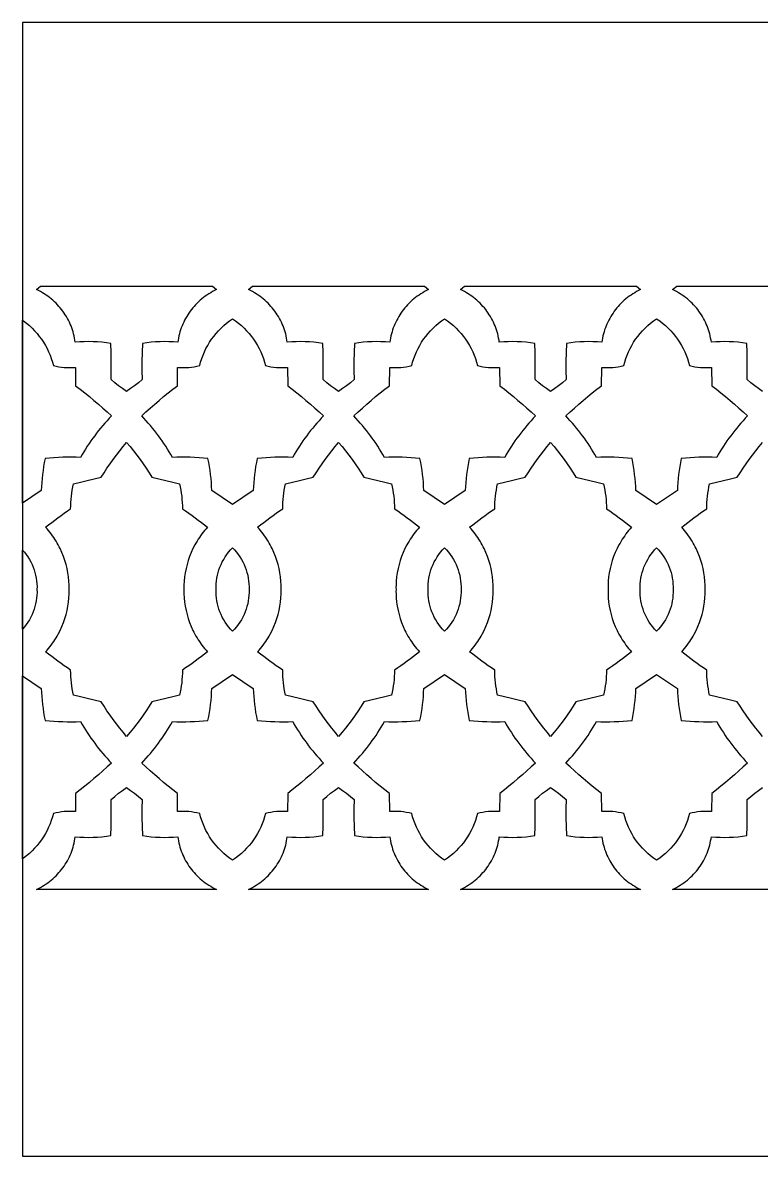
# Model space of a CAD drawing. Extents: x -445 to 570, y -1313 to 85.
# Drawn here: x -320.4 to -209.6, y -955.7 to -785.7 of the extents above; entities that cross this region are included whole.
import ezdxf

# ---------------------------------------------------------------- set-up
doc = ezdxf.new("R2010")
doc.units = 0
doc.layers.add('LAYER_1', color=18, linetype='CONTINUOUS')

msp = doc.modelspace()

# ---------------------------------------------------------------- linework, layer by layer
at = {"layer": 'LAYER_1'}
for points in [[(-320.41, -955.72), (569.59, -955.72), (569.59, -785.72), (-320.41, -785.72)], [(-291.31, -825.75), (-291.61, -825.9), (-291.9, -826.05), (-292.19, -826.22), (-292.47, -826.39), (-292.75, -826.57), (-293.01, -826.76), (-293.27, -826.95), (-293.52, -827.15), (-293.77, -827.36), (-294.01, -827.58), (-294.24, -827.8), (-294.46, -828.03), (-294.67, -828.26), (-294.88, -828.5), (-295.08, -828.75), (-295.27, -829), (-295.45, -829.26), (-295.63, -829.52), (-295.79, -829.79), (-295.95, -830.06), (-296.1, -830.34), (-296.24, -830.62), (-296.37, -830.91), (-296.49, -831.2), (-296.6, -831.49), (-296.7, -831.79), (-296.8, -832.09), (-296.88, -832.4), (-296.96, -832.7), (-297.02, -833.02), (-297.08, -833.33), (-297.12, -833.65), (-297.79, -833.6), (-298.46, -833.56), (-299.13, -833.55), (-299.79, -833.57), (-300.46, -833.6), (-301.13, -833.65), (-301.79, -833.72), (-302.45, -833.82), (-302.5, -835.17), (-302.52, -836.52), (-302.52, -837.87), (-302.5, -839.23), (-303.05, -839.71), (-303.62, -840.16), (-304.21, -840.6), (-304.82, -841.01), (-304.82, -841.01), (-305.43, -840.6), (-306.02, -840.16), (-306.59, -839.71), (-307.14, -839.23), (-307.12, -837.87), (-307.12, -836.52), (-307.14, -835.17), (-307.18, -833.82), (-307.85, -833.72), (-308.51, -833.65), (-309.18, -833.6), (-309.84, -833.57), (-310.51, -833.55), (-311.18, -833.56), (-311.85, -833.6), (-312.52, -833.65), (-312.56, -833.33), (-312.62, -833.02), (-312.68, -832.7), (-312.76, -832.4), (-312.84, -832.09), (-312.93, -831.79), (-313.04, -831.49), (-313.15, -831.2), (-313.27, -830.91), (-313.4, -830.62), (-313.54, -830.34), (-313.69, -830.06), (-313.85, -829.79), (-314.01, -829.52), (-314.19, -829.26), (-314.37, -829), (-314.56, -828.75), (-314.76, -828.5), (-314.97, -828.26), (-315.18, -828.03), (-315.4, -827.8), (-315.63, -827.58), (-315.87, -827.36), (-316.12, -827.15), (-316.37, -826.95), (-316.63, -826.76), (-316.89, -826.57), (-317.17, -826.39), (-317.45, -826.22), (-317.73, -826.05), (-318.03, -825.9), (-318.33, -825.75), (-317.71, -825.22), (-291.93, -825.22)], [(-259.5, -825.75), (-259.8, -825.9), (-260.09, -826.05), (-260.38, -826.22), (-260.66, -826.39), (-260.93, -826.57), (-261.2, -826.76), (-261.46, -826.95), (-261.71, -827.15), (-261.95, -827.36), (-262.19, -827.58), (-262.42, -827.8), (-262.64, -828.03), (-262.86, -828.26), (-263.07, -828.5), (-263.26, -828.75), (-263.45, -829), (-263.64, -829.26), (-263.81, -829.52), (-263.98, -829.79), (-264.13, -830.06), (-264.28, -830.34), (-264.42, -830.62), (-264.55, -830.91), (-264.67, -831.2), (-264.79, -831.49), (-264.89, -831.79), (-264.98, -832.09), (-265.07, -832.4), (-265.14, -832.7), (-265.21, -833.02), (-265.26, -833.33), (-265.31, -833.65), (-265.98, -833.6), (-266.64, -833.56), (-267.31, -833.55), (-267.98, -833.57), (-268.65, -833.6), (-269.31, -833.65), (-269.98, -833.72), (-270.64, -833.82), (-270.69, -835.17), (-270.71, -836.52), (-270.71, -837.87), (-270.69, -839.23), (-271.24, -839.71), (-271.81, -840.16), (-272.4, -840.6), (-273, -841.01), (-273.01, -841.01), (-273.61, -840.6), (-274.2, -840.16), (-274.77, -839.71), (-275.33, -839.23), (-275.3, -837.87), (-275.3, -836.52), (-275.33, -835.17), (-275.37, -833.82), (-276.03, -833.72), (-276.7, -833.65), (-277.36, -833.6), (-278.03, -833.57), (-278.7, -833.55), (-279.37, -833.56), (-280.04, -833.6), (-280.7, -833.65), (-280.75, -833.33), (-280.8, -833.02), (-280.87, -832.7), (-280.94, -832.4), (-281.03, -832.09), (-281.12, -831.79), (-281.22, -831.49), (-281.34, -831.2), (-281.46, -830.91), (-281.59, -830.62), (-281.73, -830.34), (-281.88, -830.06), (-282.03, -829.79), (-282.2, -829.52), (-282.37, -829.26), (-282.56, -829), (-282.75, -828.75), (-282.95, -828.5), (-283.15, -828.26), (-283.37, -828.03), (-283.59, -827.8), (-283.82, -827.58), (-284.06, -827.36), (-284.3, -827.15), (-284.55, -826.95), (-284.81, -826.76), (-285.08, -826.57), (-285.35, -826.39), (-285.63, -826.22), (-285.92, -826.05), (-286.21, -825.9), (-286.51, -825.75), (-285.9, -825.22), (-260.11, -825.22)], [(-227.68, -825.75), (-227.98, -825.9), (-228.28, -826.05), (-228.56, -826.22), (-228.84, -826.39), (-229.12, -826.57), (-229.38, -826.76), (-229.64, -826.95), (-229.9, -827.15), (-230.14, -827.36), (-230.38, -827.58), (-230.61, -827.8), (-230.83, -828.03), (-231.04, -828.26), (-231.25, -828.5), (-231.45, -828.75), (-231.64, -829), (-231.82, -829.26), (-232, -829.52), (-232.16, -829.79), (-232.32, -830.06), (-232.47, -830.34), (-232.61, -830.62), (-232.74, -830.91), (-232.86, -831.2), (-232.97, -831.49), (-233.08, -831.79), (-233.17, -832.09), (-233.25, -832.4), (-233.33, -832.7), (-233.39, -833.02), (-233.45, -833.33), (-233.5, -833.65), (-234.16, -833.6), (-234.83, -833.56), (-235.5, -833.55), (-236.17, -833.57), (-236.83, -833.6), (-237.5, -833.65), (-238.16, -833.72), (-238.83, -833.82), (-238.87, -835.17), (-238.89, -836.52), (-238.89, -837.87), (-238.87, -839.23), (-239.42, -839.71), (-240, -840.16), (-240.58, -840.6), (-241.19, -841.01), (-241.19, -841.01), (-241.8, -840.6), (-242.39, -840.16), (-242.96, -839.71), (-243.51, -839.23), (-243.49, -837.87), (-243.49, -836.52), (-243.51, -835.17), (-243.56, -833.82), (-244.22, -833.72), (-244.88, -833.65), (-245.55, -833.6), (-246.22, -833.57), (-246.89, -833.55), (-247.55, -833.56), (-248.22, -833.6), (-248.89, -833.65), (-248.93, -833.33), (-248.99, -833.02), (-249.05, -832.7), (-249.13, -832.4), (-249.21, -832.09), (-249.31, -831.79), (-249.41, -831.49), (-249.52, -831.2), (-249.64, -830.91), (-249.78, -830.62), (-249.91, -830.34), (-250.06, -830.06), (-250.22, -829.79), (-250.39, -829.52), (-250.56, -829.26), (-250.74, -829), (-250.93, -828.75), (-251.13, -828.5), (-251.34, -828.26), (-251.55, -828.03), (-251.78, -827.8), (-252.01, -827.58), (-252.24, -827.36), (-252.49, -827.15), (-252.74, -826.95), (-253, -826.76), (-253.27, -826.57), (-253.54, -826.39), (-253.82, -826.22), (-254.11, -826.05), (-254.4, -825.9), (-254.7, -825.75), (-254.09, -825.22), (-228.3, -825.22)], [(-320.27, -830.44), (-319.82, -830.78), (-319.4, -831.15), (-319, -831.53), (-318.61, -831.92), (-318.25, -832.33), (-317.91, -832.76), (-317.58, -833.2), (-317.28, -833.65), (-317, -834.12), (-316.74, -834.59), (-316.51, -835.08), (-316.3, -835.58), (-316.11, -836.09), (-315.94, -836.61), (-315.8, -837.14), (-315.39, -837.23), (-314.98, -837.31), (-314.57, -837.37), (-314.16, -837.41), (-313.74, -837.44), (-313.32, -837.45), (-312.91, -837.44), (-312.49, -837.41), (-312.46, -840.16), (-311.76, -840.7), (-311.07, -841.25), (-310.39, -841.8), (-309.71, -842.37), (-309.05, -842.94), (-308.38, -843.52), (-307.73, -844.1), (-307.09, -844.7), (-307.42, -845.05), (-307.75, -845.41), (-308.08, -845.77), (-308.39, -846.14), (-308.71, -846.51), (-309.01, -846.89), (-309.31, -847.27), (-309.6, -847.66), (-309.89, -848.05), (-310.17, -848.45), (-310.44, -848.85), (-310.71, -849.25), (-310.97, -849.66), (-311.22, -850.07), (-311.47, -850.49), (-311.71, -850.91), (-312.37, -850.89), (-313.04, -850.88), (-313.71, -850.89), (-314.38, -850.9), (-315.04, -850.93), (-315.71, -850.97), (-316.37, -851.02), (-317.04, -851.08), (-317.16, -851.68), (-317.26, -852.27), (-317.35, -852.87), (-317.43, -853.47), (-317.49, -854.07), (-317.55, -854.68), (-317.59, -855.28), (-317.61, -855.89), (-320.41, -857.76), (-320.41, -830.34)], [(-288.45, -830.44), (-288.01, -830.78), (-287.59, -831.15), (-287.18, -831.53), (-286.8, -831.92), (-286.44, -832.33), (-286.09, -832.76), (-285.77, -833.2), (-285.47, -833.65), (-285.19, -834.12), (-284.93, -834.59), (-284.69, -835.08), (-284.48, -835.58), (-284.29, -836.09), (-284.13, -836.61), (-283.98, -837.14), (-283.58, -837.23), (-283.17, -837.31), (-282.76, -837.37), (-282.34, -837.41), (-281.93, -837.44), (-281.51, -837.45), (-281.09, -837.44), (-280.68, -837.41), (-280.64, -840.16), (-279.95, -840.7), (-279.26, -841.25), (-278.57, -841.8), (-277.9, -842.37), (-277.23, -842.94), (-276.57, -843.52), (-275.92, -844.1), (-275.27, -844.7), (-275.61, -845.05), (-275.94, -845.41), (-276.26, -845.77), (-276.58, -846.14), (-276.89, -846.51), (-277.2, -846.89), (-277.5, -847.27), (-277.79, -847.66), (-278.08, -848.05), (-278.36, -848.45), (-278.63, -848.85), (-278.89, -849.25), (-279.15, -849.66), (-279.41, -850.07), (-279.65, -850.49), (-279.89, -850.91), (-280.56, -850.89), (-281.23, -850.88), (-281.89, -850.89), (-282.56, -850.9), (-283.23, -850.93), (-283.89, -850.97), (-284.56, -851.02), (-285.22, -851.08), (-285.34, -851.68), (-285.45, -852.27), (-285.54, -852.87), (-285.61, -853.47), (-285.68, -854.07), (-285.73, -854.68), (-285.77, -855.28), (-285.8, -855.89), (-288.91, -857.97), (-292.03, -855.89), (-292.05, -855.28), (-292.09, -854.68), (-292.14, -854.07), (-292.21, -853.47), (-292.29, -852.87), (-292.38, -852.27), (-292.48, -851.68), (-292.6, -851.08), (-293.26, -851.02), (-293.93, -850.97), (-294.6, -850.93), (-295.26, -850.9), (-295.93, -850.89), (-296.6, -850.88), (-297.27, -850.89), (-297.93, -850.91), (-298.17, -850.49), (-298.42, -850.07), (-298.67, -849.66), (-298.93, -849.25), (-299.2, -848.85), (-299.47, -848.45), (-299.75, -848.05), (-300.04, -847.66), (-300.33, -847.27), (-300.63, -846.89), (-300.93, -846.51), (-301.24, -846.14), (-301.56, -845.77), (-301.89, -845.41), (-302.22, -845.05), (-302.55, -844.7), (-301.91, -844.1), (-301.25, -843.52), (-300.59, -842.94), (-299.93, -842.37), (-299.25, -841.8), (-298.57, -841.25), (-297.88, -840.7), (-297.18, -840.16), (-297.15, -837.41), (-296.73, -837.44), (-296.31, -837.45), (-295.9, -837.44), (-295.48, -837.41), (-295.07, -837.37), (-294.66, -837.31), (-294.25, -837.23), (-293.84, -837.14), (-293.7, -836.61), (-293.53, -836.09), (-293.34, -835.58), (-293.13, -835.08), (-292.9, -834.59), (-292.64, -834.12), (-292.36, -833.65), (-292.06, -833.2), (-291.73, -832.76), (-291.39, -832.33), (-291.02, -831.92), (-290.64, -831.53), (-290.24, -831.15), (-289.81, -830.78), (-289.37, -830.44), (-288.91, -830.11)], [(-256.64, -830.44), (-256.2, -830.78), (-255.77, -831.15), (-255.37, -831.53), (-254.99, -831.92), (-254.62, -832.33), (-254.28, -832.76), (-253.96, -833.2), (-253.65, -833.65), (-253.37, -834.12), (-253.12, -834.59), (-252.88, -835.08), (-252.67, -835.58), (-252.48, -836.09), (-252.31, -836.61), (-252.17, -837.14), (-251.76, -837.23), (-251.35, -837.31), (-250.94, -837.37), (-250.53, -837.41), (-250.11, -837.44), (-249.7, -837.45), (-249.28, -837.44), (-248.86, -837.41), (-248.83, -840.16), (-248.13, -840.7), (-247.44, -841.25), (-246.76, -841.8), (-246.09, -842.37), (-245.42, -842.94), (-244.76, -843.52), (-244.1, -844.1), (-243.46, -844.7), (-243.79, -845.05), (-244.12, -845.41), (-244.45, -845.77), (-244.77, -846.14), (-245.08, -846.51), (-245.38, -846.89), (-245.68, -847.27), (-245.98, -847.66), (-246.26, -848.05), (-246.54, -848.45), (-246.81, -848.85), (-247.08, -849.25), (-247.34, -849.66), (-247.59, -850.07), (-247.84, -850.49), (-248.08, -850.91), (-248.75, -850.89), (-249.41, -850.88), (-250.08, -850.89), (-250.75, -850.9), (-251.41, -850.93), (-252.08, -850.97), (-252.75, -851.02), (-253.41, -851.08), (-253.53, -851.68), (-253.63, -852.27), (-253.72, -852.87), (-253.8, -853.47), (-253.87, -854.07), (-253.92, -854.68), (-253.96, -855.28), (-253.99, -855.89), (-257.1, -857.97), (-260.21, -855.89), (-260.24, -855.28), (-260.28, -854.68), (-260.33, -854.07), (-260.4, -853.47), (-260.47, -852.87), (-260.57, -852.27), (-260.67, -851.68), (-260.79, -851.08), (-261.45, -851.02), (-262.12, -850.97), (-262.78, -850.93), (-263.45, -850.9), (-264.12, -850.89), (-264.78, -850.88), (-265.45, -850.89), (-266.12, -850.91), (-266.36, -850.49), (-266.6, -850.07), (-266.86, -849.66), (-267.12, -849.25), (-267.38, -848.85), (-267.66, -848.45), (-267.94, -848.05), (-268.22, -847.66), (-268.51, -847.27), (-268.81, -846.89), (-269.12, -846.51), (-269.43, -846.14), (-269.75, -845.77), (-270.07, -845.41), (-270.4, -845.05), (-270.74, -844.7), (-270.09, -844.1), (-269.44, -843.52), (-268.78, -842.94), (-268.11, -842.37), (-267.44, -841.8), (-266.75, -841.25), (-266.07, -840.7), (-265.37, -840.16), (-265.33, -837.41), (-264.92, -837.44), (-264.5, -837.45), (-264.08, -837.44), (-263.67, -837.41), (-263.25, -837.37), (-262.84, -837.31), (-262.43, -837.23), (-262.03, -837.14), (-261.89, -836.61), (-261.72, -836.09), (-261.53, -835.58), (-261.32, -835.08), (-261.08, -834.59), (-260.82, -834.12), (-260.54, -833.65), (-260.24, -833.2), (-259.92, -832.76), (-259.58, -832.33), (-259.21, -831.92), (-258.83, -831.53), (-258.42, -831.15), (-258, -830.78), (-257.56, -830.44), (-257.1, -830.11)], [(-224.82, -830.44), (-224.38, -830.78), (-223.96, -831.15), (-223.56, -831.53), (-223.17, -831.92), (-222.81, -832.33), (-222.46, -832.76), (-222.14, -833.2), (-221.84, -833.65), (-221.56, -834.12), (-221.3, -834.59), (-221.07, -835.08), (-220.85, -835.58), (-220.66, -836.09), (-220.5, -836.61), (-220.36, -837.14), (-219.95, -837.23), (-219.54, -837.31), (-219.13, -837.37), (-218.72, -837.41), (-218.3, -837.44), (-217.88, -837.45), (-217.47, -837.44), (-217.05, -837.41), (-217.01, -840.16), (-216.32, -840.7), (-215.63, -841.25), (-214.95, -841.8), (-214.27, -842.37), (-213.6, -842.94), (-212.94, -843.52), (-212.29, -844.1), (-211.64, -844.7), (-211.98, -845.05), (-212.31, -845.41), (-212.63, -845.77), (-212.95, -846.14), (-213.26, -846.51), (-213.57, -846.89), (-213.87, -847.27), (-214.16, -847.66), (-214.45, -848.05), (-214.73, -848.45), (-215, -848.85), (-215.27, -849.25), (-215.53, -849.66), (-215.78, -850.07), (-216.03, -850.49), (-216.26, -850.91), (-216.93, -850.89), (-217.6, -850.88), (-218.27, -850.89), (-218.93, -850.9), (-219.6, -850.93), (-220.27, -850.97), (-220.93, -851.02), (-221.6, -851.08), (-221.71, -851.68), (-221.82, -852.27), (-221.91, -852.87), (-221.99, -853.47), (-222.05, -854.07), (-222.11, -854.68), (-222.15, -855.28), (-222.17, -855.89), (-225.28, -857.97), (-228.4, -855.89), (-228.42, -855.28), (-228.46, -854.68), (-228.52, -854.07), (-228.58, -853.47), (-228.66, -852.87), (-228.75, -852.27), (-228.86, -851.68), (-228.97, -851.08), (-229.64, -851.02), (-230.3, -850.97), (-230.97, -850.93), (-231.64, -850.9), (-232.3, -850.89), (-232.97, -850.88), (-233.64, -850.89), (-234.3, -850.91), (-234.54, -850.49), (-234.79, -850.07), (-235.04, -849.66), (-235.3, -849.25), (-235.57, -848.85), (-235.84, -848.45), (-236.12, -848.05), (-236.41, -847.66), (-236.7, -847.27), (-237, -846.89), (-237.31, -846.51), (-237.62, -846.14), (-237.93, -845.77), (-238.26, -845.41), (-238.59, -845.05), (-238.93, -844.7), (-238.28, -844.1), (-237.63, -843.52), (-236.97, -842.94), (-236.3, -842.37), (-235.62, -841.8), (-234.94, -841.25), (-234.25, -840.7), (-233.56, -840.16), (-233.52, -837.41), (-233.1, -837.44), (-232.69, -837.45), (-232.27, -837.44), (-231.85, -837.41), (-231.44, -837.37), (-231.03, -837.31), (-230.62, -837.23), (-230.21, -837.14), (-230.07, -836.61), (-229.91, -836.09), (-229.72, -835.58), (-229.5, -835.08), (-229.27, -834.59), (-229.01, -834.12), (-228.73, -833.65), (-228.43, -833.2), (-228.1, -832.76), (-227.76, -832.33), (-227.4, -831.92), (-227.01, -831.53), (-226.61, -831.15), (-226.19, -830.78), (-225.75, -830.44), (-225.28, -830.11)], [(-304.29, -849.3), (-303.78, -849.93), (-303.29, -850.57), (-302.8, -851.21), (-302.34, -851.87), (-301.88, -852.53), (-301.44, -853.21), (-301.02, -853.89), (-299.97, -854.12), (-298.93, -854.36), (-297.89, -854.61), (-296.86, -854.89), (-296.76, -855.35), (-296.68, -855.81), (-296.6, -856.28), (-296.54, -856.75), (-296.5, -857.22), (-296.46, -857.69), (-296.44, -858.16), (-296.43, -858.63), (-295.95, -858.95), (-295.46, -859.28), (-294.99, -859.62), (-294.51, -859.96), (-294.05, -860.31), (-293.58, -860.66), (-293.13, -861.02), (-292.67, -861.39), (-292.89, -861.64), (-293.11, -861.89), (-293.31, -862.14), (-293.51, -862.4), (-293.7, -862.66), (-293.89, -862.93), (-294.07, -863.2), (-294.24, -863.47), (-294.4, -863.75), (-294.56, -864.03), (-294.85, -864.59), (-295.12, -865.17), (-295.35, -865.76), (-295.56, -866.36), (-295.74, -866.97), (-295.89, -867.58), (-296.01, -868.2), (-296.1, -868.83), (-296.16, -869.46), (-296.2, -870.09), (-296.2, -870.41), (-296.2, -870.72), (-296.2, -871.04), (-296.2, -871.36), (-296.16, -871.99), (-296.1, -872.62), (-296.01, -873.24), (-295.89, -873.86), (-295.74, -874.48), (-295.56, -875.09), (-295.35, -875.68), (-295.12, -876.27), (-294.85, -876.85), (-294.71, -877.14), (-294.56, -877.42), (-294.4, -877.7), (-294.24, -877.98), (-294.07, -878.25), (-293.89, -878.52), (-293.7, -878.78), (-293.51, -879.05), (-293.31, -879.3), (-293.11, -879.56), (-292.89, -879.81), (-292.67, -880.05), (-293.13, -880.42), (-293.58, -880.78), (-294.05, -881.14), (-294.51, -881.49), (-294.99, -881.83), (-295.46, -882.16), (-295.95, -882.49), (-296.43, -882.82), (-296.44, -883.29), (-296.46, -883.76), (-296.5, -884.23), (-296.54, -884.7), (-296.6, -885.17), (-296.68, -885.63), (-296.76, -886.1), (-296.86, -886.56), (-297.89, -886.83), (-298.93, -887.09), (-299.97, -887.33), (-301.02, -887.56), (-301.44, -888.24), (-301.88, -888.91), (-302.34, -889.58), (-302.8, -890.23), (-303.29, -890.88), (-303.78, -891.52), (-304.29, -892.14), (-304.82, -892.76), (-305.34, -892.14), (-305.85, -891.52), (-306.35, -890.88), (-306.83, -890.23), (-307.3, -889.58), (-307.76, -888.91), (-308.2, -888.24), (-308.62, -887.56), (-309.67, -887.33), (-310.71, -887.09), (-311.75, -886.83), (-312.78, -886.56), (-312.88, -886.1), (-312.96, -885.63), (-313.03, -885.17), (-313.09, -884.7), (-313.14, -884.23), (-313.18, -883.76), (-313.2, -883.29), (-313.21, -882.82), (-313.69, -882.49), (-314.17, -882.16), (-314.65, -881.83), (-315.12, -881.49), (-315.59, -881.14), (-316.05, -880.78), (-316.51, -880.42), (-316.96, -880.05), (-316.75, -879.81), (-316.53, -879.56), (-316.33, -879.3), (-316.13, -879.05), (-315.94, -878.78), (-315.75, -878.52), (-315.57, -878.25), (-315.4, -877.98), (-315.24, -877.7), (-315.08, -877.42), (-314.79, -876.85), (-314.52, -876.27), (-314.28, -875.68), (-314.08, -875.09), (-313.9, -874.48), (-313.75, -873.86), (-313.63, -873.24), (-313.54, -872.62), (-313.47, -871.99), (-313.44, -871.36), (-313.44, -871.04), (-313.44, -870.72), (-313.44, -870.41), (-313.44, -870.09), (-313.47, -869.46), (-313.54, -868.83), (-313.63, -868.2), (-313.75, -867.58), (-313.9, -866.97), (-314.08, -866.36), (-314.28, -865.76), (-314.52, -865.17), (-314.79, -864.59), (-314.93, -864.31), (-315.08, -864.03), (-315.24, -863.75), (-315.4, -863.47), (-315.57, -863.2), (-315.75, -862.93), (-315.94, -862.66), (-316.13, -862.4), (-316.33, -862.14), (-316.53, -861.89), (-316.75, -861.64), (-316.96, -861.39), (-316.51, -861.02), (-316.05, -860.66), (-315.59, -860.31), (-315.12, -859.96), (-314.65, -859.62), (-314.17, -859.28), (-313.69, -858.95), (-313.21, -858.63), (-313.2, -858.16), (-313.18, -857.69), (-313.14, -857.22), (-313.09, -856.75), (-313.03, -856.28), (-312.96, -855.81), (-312.88, -855.35), (-312.78, -854.89), (-311.75, -854.61), (-310.71, -854.36), (-309.67, -854.12), (-308.62, -853.89), (-308.2, -853.21), (-307.76, -852.53), (-307.3, -851.87), (-306.83, -851.21), (-306.35, -850.57), (-305.85, -849.93), (-305.34, -849.3), (-304.82, -848.69)], [(-272.48, -849.3), (-271.97, -849.93), (-271.47, -850.57), (-270.99, -851.21), (-270.52, -851.87), (-270.07, -852.53), (-269.63, -853.21), (-269.2, -853.89), (-268.16, -854.12), (-267.12, -854.36), (-266.08, -854.61), (-265.05, -854.89), (-264.95, -855.35), (-264.86, -855.81), (-264.79, -856.28), (-264.73, -856.75), (-264.68, -857.22), (-264.65, -857.69), (-264.63, -858.16), (-264.62, -858.63), (-264.13, -858.95), (-263.65, -859.28), (-263.17, -859.62), (-262.7, -859.96), (-262.23, -860.31), (-261.77, -860.66), (-261.31, -861.02), (-260.86, -861.39), (-261.08, -861.64), (-261.29, -861.89), (-261.5, -862.14), (-261.7, -862.4), (-261.89, -862.66), (-262.07, -862.93), (-262.25, -863.2), (-262.42, -863.47), (-262.59, -863.75), (-262.74, -864.03), (-263.04, -864.59), (-263.3, -865.17), (-263.54, -865.76), (-263.75, -866.36), (-263.93, -866.97), (-264.08, -867.58), (-264.2, -868.2), (-264.29, -868.83), (-264.35, -869.46), (-264.38, -870.09), (-264.39, -870.41), (-264.38, -870.72), (-264.39, -871.04), (-264.38, -871.36), (-264.35, -871.99), (-264.29, -872.62), (-264.2, -873.24), (-264.08, -873.86), (-263.93, -874.48), (-263.75, -875.09), (-263.54, -875.68), (-263.3, -876.27), (-263.04, -876.85), (-262.9, -877.14), (-262.74, -877.42), (-262.59, -877.7), (-262.42, -877.98), (-262.25, -878.25), (-262.07, -878.52), (-261.89, -878.78), (-261.7, -879.05), (-261.5, -879.3), (-261.29, -879.56), (-261.08, -879.81), (-260.86, -880.05), (-261.31, -880.42), (-261.77, -880.78), (-262.23, -881.14), (-262.7, -881.49), (-263.17, -881.83), (-263.65, -882.16), (-264.13, -882.49), (-264.62, -882.82), (-264.63, -883.29), (-264.65, -883.76), (-264.68, -884.23), (-264.73, -884.7), (-264.79, -885.17), (-264.86, -885.63), (-264.95, -886.1), (-265.05, -886.56), (-266.08, -886.83), (-267.12, -887.09), (-268.16, -887.33), (-269.2, -887.56), (-269.63, -888.24), (-270.07, -888.91), (-270.52, -889.58), (-270.99, -890.23), (-271.47, -890.88), (-271.97, -891.52), (-272.48, -892.14), (-273.01, -892.76), (-273.53, -892.14), (-274.04, -891.52), (-274.54, -890.88), (-275.02, -890.23), (-275.49, -889.58), (-275.94, -888.91), (-276.38, -888.24), (-276.81, -887.56), (-277.85, -887.33), (-278.89, -887.09), (-279.93, -886.83), (-280.97, -886.56), (-281.06, -886.1), (-281.15, -885.63), (-281.22, -885.17), (-281.28, -884.7), (-281.33, -884.23), (-281.36, -883.76), (-281.38, -883.29), (-281.39, -882.82), (-281.88, -882.49), (-282.36, -882.16), (-282.84, -881.83), (-283.31, -881.49), (-283.78, -881.14), (-284.24, -880.78), (-284.7, -880.42), (-285.15, -880.05), (-284.93, -879.81), (-284.72, -879.56), (-284.51, -879.3), (-284.31, -879.05), (-284.12, -878.78), (-283.94, -878.52), (-283.76, -878.25), (-283.59, -877.98), (-283.42, -877.7), (-283.27, -877.42), (-282.97, -876.85), (-282.71, -876.27), (-282.47, -875.68), (-282.26, -875.09), (-282.08, -874.48), (-281.93, -873.86), (-281.81, -873.24), (-281.72, -872.62), (-281.66, -871.99), (-281.63, -871.36), (-281.63, -871.04), (-281.63, -870.72), (-281.63, -870.41), (-281.63, -870.09), (-281.66, -869.46), (-281.72, -868.83), (-281.81, -868.2), (-281.93, -867.58), (-282.08, -866.97), (-282.26, -866.36), (-282.47, -865.76), (-282.71, -865.17), (-282.97, -864.59), (-283.12, -864.31), (-283.27, -864.03), (-283.42, -863.75), (-283.59, -863.47), (-283.76, -863.2), (-283.94, -862.93), (-284.12, -862.66), (-284.31, -862.4), (-284.51, -862.14), (-284.72, -861.89), (-284.93, -861.64), (-285.15, -861.39), (-284.7, -861.02), (-284.24, -860.66), (-283.78, -860.31), (-283.31, -859.96), (-282.84, -859.62), (-282.36, -859.28), (-281.88, -858.95), (-281.39, -858.63), (-281.38, -858.16), (-281.36, -857.69), (-281.33, -857.22), (-281.28, -856.75), (-281.22, -856.28), (-281.15, -855.81), (-281.06, -855.35), (-280.97, -854.89), (-279.93, -854.61), (-278.89, -854.36), (-277.85, -854.12), (-276.81, -853.89), (-276.38, -853.21), (-275.94, -852.53), (-275.49, -851.87), (-275.02, -851.21), (-274.54, -850.57), (-274.04, -849.93), (-273.53, -849.3), (-273.01, -848.69)], [(-240.67, -849.3), (-240.16, -849.93), (-239.66, -850.57), (-239.18, -851.21), (-238.71, -851.87), (-238.25, -852.53), (-237.82, -853.21), (-237.39, -853.89), (-236.34, -854.12), (-235.3, -854.36), (-234.27, -854.61), (-233.23, -854.89), (-233.13, -855.35), (-233.05, -855.81), (-232.98, -856.28), (-232.92, -856.75), (-232.87, -857.22), (-232.84, -857.69), (-232.81, -858.16), (-232.81, -858.63), (-232.32, -858.95), (-231.84, -859.28), (-231.36, -859.62), (-230.89, -859.96), (-230.42, -860.31), (-229.96, -860.66), (-229.5, -861.02), (-229.05, -861.39), (-229.27, -861.64), (-229.48, -861.89), (-229.68, -862.14), (-229.88, -862.4), (-230.07, -862.66), (-230.26, -862.93), (-230.44, -863.2), (-230.61, -863.47), (-230.77, -863.75), (-230.93, -864.03), (-231.22, -864.59), (-231.49, -865.17), (-231.73, -865.76), (-231.94, -866.36), (-232.11, -866.97), (-232.26, -867.58), (-232.39, -868.2), (-232.48, -868.83), (-232.54, -869.46), (-232.57, -870.09), (-232.57, -870.41), (-232.57, -870.72), (-232.57, -871.04), (-232.57, -871.36), (-232.54, -871.99), (-232.48, -872.62), (-232.39, -873.24), (-232.26, -873.86), (-232.11, -874.48), (-231.94, -875.09), (-231.73, -875.68), (-231.49, -876.27), (-231.22, -876.85), (-231.08, -877.14), (-230.93, -877.42), (-230.77, -877.7), (-230.61, -877.98), (-230.44, -878.25), (-230.26, -878.52), (-230.07, -878.78), (-229.88, -879.05), (-229.68, -879.3), (-229.48, -879.56), (-229.27, -879.81), (-229.05, -880.05), (-229.5, -880.42), (-229.96, -880.78), (-230.42, -881.14), (-230.89, -881.49), (-231.36, -881.83), (-231.84, -882.16), (-232.32, -882.49), (-232.81, -882.82), (-232.81, -883.29), (-232.84, -883.76), (-232.87, -884.23), (-232.92, -884.7), (-232.98, -885.17), (-233.05, -885.63), (-233.13, -886.1), (-233.23, -886.56), (-234.27, -886.83), (-235.3, -887.09), (-236.34, -887.33), (-237.39, -887.56), (-237.82, -888.24), (-238.25, -888.91), (-238.71, -889.58), (-239.18, -890.23), (-239.66, -890.88), (-240.16, -891.52), (-240.67, -892.14), (-241.19, -892.76), (-241.72, -892.14), (-242.23, -891.52), (-242.72, -890.88), (-243.21, -890.23), (-243.67, -889.58), (-244.13, -888.91), (-244.57, -888.24), (-244.99, -887.56), (-246.04, -887.33), (-247.08, -887.09), (-248.12, -886.83), (-249.15, -886.56), (-249.25, -886.1), (-249.33, -885.63), (-249.41, -885.17), (-249.47, -884.7), (-249.51, -884.23), (-249.55, -883.76), (-249.57, -883.29), (-249.58, -882.82), (-250.07, -882.49), (-250.55, -882.16), (-251.02, -881.83), (-251.5, -881.49), (-251.96, -881.14), (-252.43, -880.78), (-252.88, -880.42), (-253.34, -880.05), (-253.12, -879.81), (-252.91, -879.56), (-252.7, -879.3), (-252.5, -879.05), (-252.31, -878.78), (-252.12, -878.52), (-251.95, -878.25), (-251.77, -877.98), (-251.61, -877.7), (-251.45, -877.42), (-251.16, -876.85), (-250.89, -876.27), (-250.66, -875.68), (-250.45, -875.09), (-250.27, -874.48), (-250.12, -873.86), (-250, -873.24), (-249.91, -872.62), (-249.85, -871.99), (-249.82, -871.36), (-249.81, -871.04), (-249.82, -870.72), (-249.81, -870.41), (-249.82, -870.09), (-249.85, -869.46), (-249.91, -868.83), (-250, -868.2), (-250.12, -867.58), (-250.27, -866.97), (-250.45, -866.36), (-250.66, -865.76), (-250.89, -865.17), (-251.16, -864.59), (-251.3, -864.31), (-251.45, -864.03), (-251.61, -863.75), (-251.77, -863.47), (-251.95, -863.2), (-252.12, -862.93), (-252.31, -862.66), (-252.5, -862.4), (-252.7, -862.14), (-252.91, -861.89), (-253.12, -861.64), (-253.34, -861.39), (-252.88, -861.02), (-252.43, -860.66), (-251.96, -860.31), (-251.5, -859.96), (-251.02, -859.62), (-250.55, -859.28), (-250.07, -858.95), (-249.58, -858.63), (-249.57, -858.16), (-249.55, -857.69), (-249.51, -857.22), (-249.47, -856.75), (-249.41, -856.28), (-249.33, -855.81), (-249.25, -855.35), (-249.15, -854.89), (-248.12, -854.61), (-247.08, -854.36), (-246.04, -854.12), (-244.99, -853.89), (-244.57, -853.21), (-244.13, -852.53), (-243.67, -851.87), (-243.21, -851.21), (-242.72, -850.57), (-242.23, -849.93), (-241.72, -849.3), (-241.19, -848.69)], [(-320.14, -865.12), (-319.87, -865.47), (-319.62, -865.83), (-319.4, -866.2), (-319.19, -866.58), (-319, -866.97), (-318.84, -867.36), (-318.69, -867.76), (-318.56, -868.17), (-318.46, -868.59), (-318.37, -869.01), (-318.31, -869.43), (-318.27, -869.86), (-318.25, -870.29), (-318.26, -870.72), (-318.25, -871.15), (-318.27, -871.58), (-318.31, -872.01), (-318.37, -872.44), (-318.46, -872.86), (-318.56, -873.27), (-318.69, -873.68), (-318.84, -874.08), (-319, -874.48), (-319.19, -874.87), (-319.4, -875.25), (-319.62, -875.62), (-319.87, -875.98), (-320.14, -876.33), (-320.41, -876.65), (-320.41, -864.8)], [(-288.61, -864.78), (-288.32, -865.12), (-288.06, -865.47), (-287.81, -865.83), (-287.58, -866.2), (-287.38, -866.58), (-287.19, -866.97), (-287.02, -867.36), (-286.88, -867.76), (-286.75, -868.17), (-286.64, -868.59), (-286.56, -869.01), (-286.5, -869.43), (-286.46, -869.86), (-286.44, -870.29), (-286.44, -870.72), (-286.44, -871.15), (-286.46, -871.58), (-286.5, -872.01), (-286.56, -872.44), (-286.64, -872.86), (-286.75, -873.27), (-286.88, -873.68), (-287.02, -874.08), (-287.19, -874.48), (-287.38, -874.87), (-287.58, -875.25), (-287.81, -875.62), (-288.06, -875.98), (-288.32, -876.33), (-288.61, -876.67), (-288.91, -876.99), (-289.22, -876.67), (-289.5, -876.33), (-289.77, -875.98), (-290.01, -875.62), (-290.24, -875.25), (-290.45, -874.87), (-290.64, -874.48), (-290.8, -874.08), (-290.95, -873.68), (-291.08, -873.27), (-291.18, -872.86), (-291.26, -872.44), (-291.33, -872.01), (-291.37, -871.58), (-291.39, -871.15), (-291.38, -870.72), (-291.39, -870.29), (-291.37, -869.86), (-291.33, -869.43), (-291.26, -869.01), (-291.18, -868.59), (-291.08, -868.17), (-290.95, -867.76), (-290.8, -867.36), (-290.64, -866.97), (-290.45, -866.58), (-290.24, -866.2), (-290.01, -865.83), (-289.77, -865.47), (-289.5, -865.12), (-289.22, -864.78), (-288.91, -864.46)], [(-256.79, -864.78), (-256.51, -865.12), (-256.24, -865.47), (-256, -865.83), (-255.77, -866.2), (-255.56, -866.58), (-255.37, -866.97), (-255.21, -867.36), (-255.06, -867.76), (-254.94, -868.17), (-254.83, -868.59), (-254.75, -869.01), (-254.69, -869.43), (-254.64, -869.86), (-254.63, -870.29), (-254.63, -870.72), (-254.63, -871.15), (-254.64, -871.58), (-254.69, -872.01), (-254.75, -872.44), (-254.83, -872.86), (-254.94, -873.27), (-255.06, -873.68), (-255.21, -874.08), (-255.37, -874.48), (-255.56, -874.87), (-255.77, -875.25), (-256, -875.62), (-256.24, -875.98), (-256.51, -876.33), (-256.79, -876.67), (-257.1, -876.99), (-257.4, -876.67), (-257.69, -876.33), (-257.95, -875.98), (-258.2, -875.62), (-258.43, -875.25), (-258.64, -874.87), (-258.82, -874.48), (-258.99, -874.08), (-259.14, -873.68), (-259.26, -873.27), (-259.37, -872.86), (-259.45, -872.44), (-259.51, -872.01), (-259.55, -871.58), (-259.57, -871.15), (-259.57, -870.72), (-259.57, -870.29), (-259.55, -869.86), (-259.51, -869.43), (-259.45, -869.01), (-259.37, -868.59), (-259.26, -868.17), (-259.14, -867.76), (-258.99, -867.36), (-258.82, -866.97), (-258.64, -866.58), (-258.43, -866.2), (-258.2, -865.83), (-257.95, -865.47), (-257.69, -865.12), (-257.4, -864.78), (-257.1, -864.46)], [(-224.98, -864.78), (-224.7, -865.12), (-224.43, -865.47), (-224.18, -865.83), (-223.96, -866.2), (-223.75, -866.58), (-223.56, -866.97), (-223.39, -867.36), (-223.25, -867.76), (-223.12, -868.17), (-223.02, -868.59), (-222.93, -869.01), (-222.87, -869.43), (-222.83, -869.86), (-222.81, -870.29), (-222.82, -870.72), (-222.81, -871.15), (-222.83, -871.58), (-222.87, -872.01), (-222.93, -872.44), (-223.02, -872.86), (-223.12, -873.27), (-223.25, -873.68), (-223.39, -874.08), (-223.56, -874.48), (-223.75, -874.87), (-223.96, -875.25), (-224.18, -875.62), (-224.43, -875.98), (-224.7, -876.33), (-224.98, -876.67), (-225.28, -876.99), (-225.59, -876.67), (-225.87, -876.33), (-226.14, -875.98), (-226.39, -875.62), (-226.61, -875.25), (-226.82, -874.87), (-227.01, -874.48), (-227.18, -874.08), (-227.32, -873.68), (-227.45, -873.27), (-227.55, -872.86), (-227.64, -872.44), (-227.7, -872.01), (-227.74, -871.58), (-227.76, -871.15), (-227.75, -870.72), (-227.76, -870.29), (-227.74, -869.86), (-227.7, -869.43), (-227.64, -869.01), (-227.55, -868.59), (-227.45, -868.17), (-227.32, -867.76), (-227.18, -867.36), (-227.01, -866.97), (-226.82, -866.58), (-226.61, -866.2), (-226.39, -865.83), (-226.14, -865.47), (-225.87, -865.12), (-225.59, -864.78), (-225.28, -864.46)], [(-317.61, -885.56), (-317.59, -886.17), (-317.55, -886.77), (-317.49, -887.37), (-317.43, -887.97), (-317.35, -888.57), (-317.26, -889.17), (-317.16, -889.77), (-317.04, -890.36), (-316.37, -890.43), (-315.71, -890.48), (-315.04, -890.52), (-314.38, -890.54), (-313.71, -890.56), (-313.04, -890.56), (-312.37, -890.56), (-311.71, -890.53), (-311.47, -890.96), (-311.22, -891.37), (-310.97, -891.79), (-310.71, -892.19), (-310.44, -892.6), (-310.17, -893), (-309.89, -893.39), (-309.6, -893.79), (-309.31, -894.17), (-309.01, -894.55), (-308.71, -894.93), (-308.39, -895.31), (-308.08, -895.67), (-307.75, -896.04), (-307.42, -896.4), (-307.09, -896.75), (-307.73, -897.34), (-308.38, -897.93), (-309.05, -898.51), (-309.71, -899.08), (-310.39, -899.64), (-311.07, -900.2), (-311.76, -900.75), (-312.46, -901.29), (-312.49, -904.03), (-312.91, -904.01), (-313.32, -904), (-313.74, -904.01), (-314.16, -904.03), (-314.57, -904.08), (-314.98, -904.14), (-315.39, -904.21), (-315.8, -904.31), (-315.94, -904.83), (-316.11, -905.35), (-316.3, -905.86), (-316.51, -906.36), (-316.74, -906.85), (-317, -907.33), (-317.28, -907.79), (-317.58, -908.25), (-317.91, -908.69), (-318.25, -909.11), (-318.61, -909.52), (-319, -909.92), (-319.4, -910.3), (-319.82, -910.66), (-320.27, -911.01), (-320.41, -911.11), (-320.41, -883.69)], [(-285.8, -885.56), (-285.77, -886.17), (-285.73, -886.77), (-285.68, -887.37), (-285.61, -887.97), (-285.54, -888.57), (-285.45, -889.17), (-285.34, -889.77), (-285.22, -890.36), (-284.56, -890.43), (-283.89, -890.48), (-283.23, -890.52), (-282.56, -890.54), (-281.89, -890.56), (-281.23, -890.56), (-280.56, -890.56), (-279.89, -890.53), (-279.65, -890.96), (-279.41, -891.37), (-279.15, -891.79), (-278.89, -892.19), (-278.63, -892.6), (-278.36, -893), (-278.08, -893.39), (-277.79, -893.79), (-277.5, -894.17), (-277.2, -894.55), (-276.89, -894.93), (-276.58, -895.31), (-276.26, -895.67), (-275.94, -896.04), (-275.61, -896.4), (-275.27, -896.75), (-275.92, -897.34), (-276.57, -897.93), (-277.23, -898.51), (-277.9, -899.08), (-278.57, -899.64), (-279.26, -900.2), (-279.95, -900.75), (-280.64, -901.29), (-280.68, -904.03), (-281.09, -904.01), (-281.51, -904), (-281.93, -904.01), (-282.34, -904.03), (-282.76, -904.08), (-283.17, -904.14), (-283.58, -904.21), (-283.98, -904.31), (-284.13, -904.83), (-284.29, -905.35), (-284.48, -905.86), (-284.69, -906.36), (-284.93, -906.85), (-285.19, -907.33), (-285.47, -907.79), (-285.77, -908.25), (-286.09, -908.69), (-286.44, -909.11), (-286.8, -909.52), (-287.18, -909.92), (-287.59, -910.3), (-288.01, -910.66), (-288.45, -911.01), (-288.91, -911.33), (-289.37, -911.01), (-289.81, -910.66), (-290.24, -910.3), (-290.64, -909.92), (-291.02, -909.52), (-291.39, -909.11), (-291.73, -908.69), (-292.06, -908.25), (-292.36, -907.79), (-292.64, -907.33), (-292.9, -906.85), (-293.13, -906.36), (-293.34, -905.86), (-293.53, -905.35), (-293.7, -904.83), (-293.84, -904.31), (-294.25, -904.21), (-294.66, -904.14), (-295.07, -904.08), (-295.48, -904.03), (-295.9, -904.01), (-296.31, -904), (-296.73, -904.01), (-297.15, -904.03), (-297.18, -901.29), (-297.88, -900.75), (-298.57, -900.2), (-299.25, -899.64), (-299.93, -899.08), (-300.59, -898.51), (-301.25, -897.93), (-301.91, -897.34), (-302.55, -896.75), (-302.22, -896.4), (-301.89, -896.04), (-301.56, -895.67), (-301.24, -895.31), (-300.93, -894.93), (-300.63, -894.55), (-300.33, -894.17), (-300.04, -893.79), (-299.75, -893.39), (-299.47, -893), (-299.2, -892.6), (-298.93, -892.19), (-298.67, -891.79), (-298.42, -891.37), (-298.17, -890.96), (-297.93, -890.53), (-297.27, -890.56), (-296.6, -890.56), (-295.93, -890.56), (-295.26, -890.54), (-294.6, -890.52), (-293.93, -890.48), (-293.26, -890.43), (-292.6, -890.36), (-292.48, -889.77), (-292.38, -889.17), (-292.29, -888.57), (-292.21, -887.97), (-292.14, -887.37), (-292.09, -886.77), (-292.05, -886.17), (-292.03, -885.56), (-288.91, -883.48)], [(-253.99, -885.56), (-253.96, -886.17), (-253.92, -886.77), (-253.87, -887.37), (-253.8, -887.97), (-253.72, -888.57), (-253.63, -889.17), (-253.53, -889.77), (-253.41, -890.36), (-252.75, -890.43), (-252.08, -890.48), (-251.41, -890.52), (-250.75, -890.54), (-250.08, -890.56), (-249.41, -890.56), (-248.75, -890.56), (-248.08, -890.53), (-247.84, -890.96), (-247.59, -891.37), (-247.34, -891.79), (-247.08, -892.19), (-246.81, -892.6), (-246.54, -893), (-246.26, -893.39), (-245.98, -893.79), (-245.68, -894.17), (-245.38, -894.55), (-245.08, -894.93), (-244.77, -895.31), (-244.45, -895.67), (-244.12, -896.04), (-243.79, -896.4), (-243.46, -896.75), (-244.1, -897.34), (-244.76, -897.93), (-245.42, -898.51), (-246.09, -899.08), (-246.76, -899.64), (-247.44, -900.2), (-248.13, -900.75), (-248.83, -901.29), (-248.86, -904.03), (-249.28, -904.01), (-249.7, -904), (-250.11, -904.01), (-250.53, -904.03), (-250.94, -904.08), (-251.35, -904.14), (-251.76, -904.21), (-252.17, -904.31), (-252.31, -904.83), (-252.48, -905.35), (-252.67, -905.86), (-252.88, -906.36), (-253.12, -906.85), (-253.37, -907.33), (-253.65, -907.79), (-253.96, -908.25), (-254.28, -908.69), (-254.62, -909.11), (-254.99, -909.52), (-255.37, -909.92), (-255.77, -910.3), (-256.2, -910.66), (-256.64, -911.01), (-257.1, -911.33), (-257.56, -911.01), (-258, -910.66), (-258.42, -910.3), (-258.83, -909.92), (-259.21, -909.52), (-259.58, -909.11), (-259.92, -908.69), (-260.24, -908.25), (-260.54, -907.79), (-260.82, -907.33), (-261.08, -906.85), (-261.32, -906.36), (-261.53, -905.86), (-261.72, -905.35), (-261.89, -904.83), (-262.03, -904.31), (-262.43, -904.21), (-262.84, -904.14), (-263.25, -904.08), (-263.67, -904.03), (-264.08, -904.01), (-264.5, -904), (-264.92, -904.01), (-265.33, -904.03), (-265.37, -901.29), (-266.07, -900.75), (-266.75, -900.2), (-267.44, -899.64), (-268.11, -899.08), (-268.78, -898.51), (-269.44, -897.93), (-270.09, -897.34), (-270.74, -896.75), (-270.4, -896.4), (-270.07, -896.04), (-269.75, -895.67), (-269.43, -895.31), (-269.12, -894.93), (-268.81, -894.55), (-268.51, -894.17), (-268.22, -893.79), (-267.94, -893.39), (-267.66, -893), (-267.38, -892.6), (-267.12, -892.19), (-266.86, -891.79), (-266.6, -891.37), (-266.36, -890.96), (-266.12, -890.53), (-265.45, -890.56), (-264.78, -890.56), (-264.12, -890.56), (-263.45, -890.54), (-262.78, -890.52), (-262.12, -890.48), (-261.45, -890.43), (-260.79, -890.36), (-260.67, -889.77), (-260.57, -889.17), (-260.47, -888.57), (-260.4, -887.97), (-260.33, -887.37), (-260.28, -886.77), (-260.24, -886.17), (-260.21, -885.56), (-257.1, -883.48)], [(-222.17, -885.56), (-222.15, -886.17), (-222.11, -886.77), (-222.05, -887.37), (-221.99, -887.97), (-221.91, -888.57), (-221.82, -889.17), (-221.71, -889.77), (-221.6, -890.36), (-220.93, -890.43), (-220.27, -890.48), (-219.6, -890.52), (-218.93, -890.54), (-218.27, -890.56), (-217.6, -890.56), (-216.93, -890.56), (-216.26, -890.53), (-216.03, -890.96), (-215.78, -891.37), (-215.53, -891.79), (-215.27, -892.19), (-215, -892.6), (-214.73, -893), (-214.45, -893.39), (-214.16, -893.79), (-213.87, -894.17), (-213.57, -894.55), (-213.26, -894.93), (-212.95, -895.31), (-212.63, -895.67), (-212.31, -896.04), (-211.98, -896.4), (-211.64, -896.75), (-212.29, -897.34), (-212.94, -897.93), (-213.6, -898.51), (-214.27, -899.08), (-214.95, -899.64), (-215.63, -900.2), (-216.32, -900.75), (-217.01, -901.29), (-217.05, -904.03), (-217.47, -904.01), (-217.88, -904), (-218.3, -904.01), (-218.72, -904.03), (-219.13, -904.08), (-219.54, -904.14), (-219.95, -904.21), (-220.36, -904.31), (-220.5, -904.83), (-220.66, -905.35), (-220.85, -905.86), (-221.07, -906.36), (-221.3, -906.85), (-221.56, -907.33), (-221.84, -907.79), (-222.14, -908.25), (-222.46, -908.69), (-222.81, -909.11), (-223.17, -909.52), (-223.56, -909.92), (-223.96, -910.3), (-224.38, -910.66), (-224.82, -911.01), (-225.28, -911.33), (-225.75, -911.01), (-226.19, -910.66), (-226.61, -910.3), (-227.01, -909.92), (-227.4, -909.52), (-227.76, -909.11), (-228.1, -908.69), (-228.43, -908.25), (-228.73, -907.79), (-229.01, -907.33), (-229.27, -906.85), (-229.5, -906.36), (-229.72, -905.86), (-229.91, -905.35), (-230.07, -904.83), (-230.21, -904.31), (-230.62, -904.21), (-231.03, -904.14), (-231.44, -904.08), (-231.85, -904.03), (-232.27, -904.01), (-232.69, -904), (-233.1, -904.01), (-233.52, -904.03), (-233.56, -901.29), (-234.25, -900.75), (-234.94, -900.2), (-235.62, -899.64), (-236.3, -899.08), (-236.97, -898.51), (-237.63, -897.93), (-238.28, -897.34), (-238.93, -896.75), (-238.59, -896.4), (-238.26, -896.04), (-237.93, -895.67), (-237.62, -895.31), (-237.31, -894.93), (-237, -894.55), (-236.7, -894.17), (-236.41, -893.79), (-236.12, -893.39), (-235.84, -893), (-235.57, -892.6), (-235.3, -892.19), (-235.04, -891.79), (-234.79, -891.37), (-234.54, -890.96), (-234.3, -890.53), (-233.64, -890.56), (-232.97, -890.56), (-232.3, -890.56), (-231.64, -890.54), (-230.97, -890.52), (-230.3, -890.48), (-229.64, -890.43), (-228.97, -890.36), (-228.86, -889.77), (-228.75, -889.17), (-228.66, -888.57), (-228.58, -887.97), (-228.52, -887.37), (-228.46, -886.77), (-228.42, -886.17), (-228.4, -885.56), (-225.28, -883.48)], [(-304.21, -900.85), (-303.62, -901.28), (-303.05, -901.74), (-302.5, -902.22), (-302.52, -903.57), (-302.52, -904.92), (-302.5, -906.28), (-302.45, -907.63), (-301.79, -907.72), (-301.13, -907.8), (-300.46, -907.85), (-299.79, -907.88), (-299.13, -907.89), (-298.46, -907.88), (-297.79, -907.85), (-297.12, -907.8), (-297.08, -908.12), (-297.02, -908.43), (-296.96, -908.74), (-296.88, -909.05), (-296.8, -909.36), (-296.7, -909.66), (-296.6, -909.96), (-296.49, -910.25), (-296.37, -910.54), (-296.24, -910.83), (-296.1, -911.11), (-295.95, -911.39), (-295.79, -911.66), (-295.63, -911.93), (-295.45, -912.19), (-295.27, -912.45), (-295.08, -912.7), (-294.88, -912.94), (-294.67, -913.18), (-294.46, -913.42), (-294.24, -913.65), (-294.01, -913.87), (-293.77, -914.09), (-293.52, -914.29), (-293.27, -914.5), (-293.01, -914.69), (-292.75, -914.88), (-292.47, -915.06), (-292.19, -915.23), (-291.9, -915.39), (-291.61, -915.55), (-291.31, -915.7), (-318.33, -915.7), (-318.03, -915.55), (-317.73, -915.39), (-317.45, -915.23), (-317.17, -915.06), (-316.89, -914.88), (-316.63, -914.69), (-316.37, -914.5), (-316.12, -914.29), (-315.87, -914.09), (-315.63, -913.87), (-315.4, -913.65), (-315.18, -913.42), (-314.97, -913.18), (-314.76, -912.94), (-314.56, -912.7), (-314.37, -912.45), (-314.19, -912.19), (-314.01, -911.93), (-313.85, -911.66), (-313.69, -911.39), (-313.54, -911.11), (-313.4, -910.83), (-313.27, -910.54), (-313.15, -910.25), (-313.04, -909.96), (-312.93, -909.66), (-312.84, -909.36), (-312.76, -909.05), (-312.68, -908.74), (-312.62, -908.43), (-312.56, -908.12), (-312.52, -907.8), (-311.85, -907.85), (-311.18, -907.88), (-310.51, -907.89), (-309.84, -907.88), (-309.18, -907.85), (-308.51, -907.8), (-307.85, -907.72), (-307.18, -907.63), (-307.14, -906.28), (-307.12, -904.92), (-307.12, -903.57), (-307.14, -902.22), (-306.59, -901.74), (-306.02, -901.28), (-305.43, -900.85), (-304.82, -900.43), (-304.82, -900.43)], [(-272.4, -900.85), (-271.81, -901.28), (-271.24, -901.74), (-270.69, -902.22), (-270.71, -903.57), (-270.71, -904.92), (-270.69, -906.28), (-270.64, -907.63), (-269.98, -907.72), (-269.31, -907.8), (-268.65, -907.85), (-267.98, -907.88), (-267.31, -907.89), (-266.64, -907.88), (-265.98, -907.85), (-265.31, -907.8), (-265.26, -908.12), (-265.21, -908.43), (-265.14, -908.74), (-265.07, -909.05), (-264.98, -909.36), (-264.89, -909.66), (-264.79, -909.96), (-264.67, -910.25), (-264.55, -910.54), (-264.42, -910.83), (-264.28, -911.11), (-264.13, -911.39), (-263.98, -911.66), (-263.81, -911.93), (-263.64, -912.19), (-263.45, -912.45), (-263.26, -912.7), (-263.07, -912.94), (-262.86, -913.18), (-262.64, -913.42), (-262.42, -913.65), (-262.19, -913.87), (-261.95, -914.09), (-261.71, -914.29), (-261.46, -914.5), (-261.2, -914.69), (-260.93, -914.88), (-260.66, -915.06), (-260.38, -915.23), (-260.09, -915.39), (-259.8, -915.55), (-259.5, -915.7), (-286.51, -915.7), (-286.21, -915.55), (-285.92, -915.39), (-285.63, -915.23), (-285.35, -915.06), (-285.08, -914.88), (-284.81, -914.69), (-284.55, -914.5), (-284.3, -914.29), (-284.06, -914.09), (-283.82, -913.87), (-283.59, -913.65), (-283.37, -913.42), (-283.15, -913.18), (-282.95, -912.94), (-282.75, -912.7), (-282.56, -912.45), (-282.37, -912.19), (-282.2, -911.93), (-282.03, -911.66), (-281.88, -911.39), (-281.73, -911.11), (-281.59, -910.83), (-281.46, -910.54), (-281.34, -910.25), (-281.22, -909.96), (-281.12, -909.66), (-281.03, -909.36), (-280.94, -909.05), (-280.87, -908.74), (-280.8, -908.43), (-280.75, -908.12), (-280.7, -907.8), (-280.04, -907.85), (-279.37, -907.88), (-278.7, -907.89), (-278.03, -907.88), (-277.36, -907.85), (-276.7, -907.8), (-276.03, -907.72), (-275.37, -907.63), (-275.33, -906.28), (-275.3, -904.92), (-275.3, -903.57), (-275.33, -902.22), (-274.77, -901.74), (-274.2, -901.28), (-273.61, -900.85), (-273.01, -900.43), (-273, -900.43)], [(-240.58, -900.85), (-240, -901.28), (-239.42, -901.74), (-238.87, -902.22), (-238.89, -903.57), (-238.89, -904.92), (-238.87, -906.28), (-238.83, -907.63), (-238.16, -907.72), (-237.5, -907.8), (-236.83, -907.85), (-236.17, -907.88), (-235.5, -907.89), (-234.83, -907.88), (-234.16, -907.85), (-233.5, -907.8), (-233.45, -908.12), (-233.39, -908.43), (-233.33, -908.74), (-233.25, -909.05), (-233.17, -909.36), (-233.08, -909.66), (-232.97, -909.96), (-232.86, -910.25), (-232.74, -910.54), (-232.61, -910.83), (-232.47, -911.11), (-232.32, -911.39), (-232.16, -911.66), (-232, -911.93), (-231.82, -912.19), (-231.64, -912.45), (-231.45, -912.7), (-231.25, -912.94), (-231.04, -913.18), (-230.83, -913.42), (-230.61, -913.65), (-230.38, -913.87), (-230.14, -914.09), (-229.9, -914.29), (-229.64, -914.5), (-229.38, -914.69), (-229.12, -914.88), (-228.84, -915.06), (-228.56, -915.23), (-228.28, -915.39), (-227.98, -915.55), (-227.68, -915.7), (-254.7, -915.7), (-254.4, -915.55), (-254.11, -915.39), (-253.82, -915.23), (-253.54, -915.06), (-253.27, -914.88), (-253, -914.69), (-252.74, -914.5), (-252.49, -914.29), (-252.24, -914.09), (-252.01, -913.87), (-251.78, -913.65), (-251.55, -913.42), (-251.34, -913.18), (-251.13, -912.94), (-250.93, -912.7), (-250.74, -912.45), (-250.56, -912.19), (-250.39, -911.93), (-250.22, -911.66), (-250.06, -911.39), (-249.91, -911.11), (-249.78, -910.83), (-249.64, -910.54), (-249.52, -910.25), (-249.41, -909.96), (-249.31, -909.66), (-249.21, -909.36), (-249.13, -909.05), (-249.05, -908.74), (-248.99, -908.43), (-248.93, -908.12), (-248.89, -907.8), (-248.22, -907.85), (-247.55, -907.88), (-246.89, -907.89), (-246.22, -907.88), (-245.55, -907.85), (-244.88, -907.8), (-244.22, -907.72), (-243.56, -907.63), (-243.51, -906.28), (-243.49, -904.92), (-243.49, -903.57), (-243.51, -902.22), (-242.96, -901.74), (-242.39, -901.28), (-241.8, -900.85), (-241.19, -900.43), (-241.19, -900.43)]]:
    msp.add_lwpolyline(points, close=True, dxfattribs=at)
for points in [[(-209.38, -841.01), (-209.99, -840.6), (-210.57, -840.16), (-211.15, -839.71), (-211.7, -839.23), (-211.68, -837.87), (-211.68, -836.52), (-211.7, -835.17), (-211.74, -833.82), (-212.4, -833.72), (-213.07, -833.65), (-213.74, -833.6), (-214.4, -833.57), (-215.07, -833.55), (-215.74, -833.56), (-216.41, -833.6), (-217.07, -833.65), (-217.12, -833.33), (-217.18, -833.02), (-217.24, -832.7), (-217.31, -832.4), (-217.4, -832.09), (-217.49, -831.79), (-217.6, -831.49), (-217.71, -831.2), (-217.83, -830.91), (-217.96, -830.62), (-218.1, -830.34), (-218.25, -830.06), (-218.41, -829.79), (-218.57, -829.52), (-218.75, -829.26), (-218.93, -829), (-219.12, -828.75), (-219.32, -828.5), (-219.52, -828.26), (-219.74, -828.03), (-219.96, -827.8), (-220.19, -827.58), (-220.43, -827.36), (-220.67, -827.15), (-220.93, -826.95), (-221.19, -826.76), (-221.45, -826.57), (-221.73, -826.39), (-222.01, -826.22), (-222.29, -826.05), (-222.59, -825.9), (-222.89, -825.75), (-222.27, -825.22), (-196.48, -825.22)], [(-209.38, -892.76), (-209.9, -892.14), (-210.41, -891.52), (-210.91, -890.88), (-211.39, -890.23), (-211.86, -889.58), (-212.31, -888.91), (-212.75, -888.24), (-213.18, -887.56), (-214.22, -887.33), (-215.27, -887.09), (-216.3, -886.83), (-217.34, -886.56), (-217.44, -886.1), (-217.52, -885.63), (-217.59, -885.17), (-217.65, -884.7), (-217.7, -884.23), (-217.73, -883.76), (-217.76, -883.29), (-217.76, -882.82), (-218.25, -882.49), (-218.73, -882.16), (-219.21, -881.83), (-219.68, -881.49), (-220.15, -881.14), (-220.61, -880.78), (-221.07, -880.42), (-221.52, -880.05), (-221.3, -879.81), (-221.09, -879.56), (-220.89, -879.3), (-220.69, -879.05), (-220.5, -878.78), (-220.31, -878.52), (-220.13, -878.25), (-219.96, -877.98), (-219.8, -877.7), (-219.64, -877.42), (-219.35, -876.85), (-219.08, -876.27), (-218.84, -875.68), (-218.63, -875.09), (-218.46, -874.48), (-218.31, -873.86), (-218.18, -873.24), (-218.09, -872.62), (-218.03, -871.99), (-218, -871.36), (-218, -871.04), (-218, -870.72), (-218, -870.41), (-218, -870.09), (-218.03, -869.46), (-218.09, -868.83), (-218.18, -868.2), (-218.31, -867.58), (-218.46, -866.97), (-218.63, -866.36), (-218.84, -865.76), (-219.08, -865.17), (-219.35, -864.59), (-219.49, -864.31), (-219.64, -864.03), (-219.8, -863.75), (-219.96, -863.47), (-220.13, -863.2), (-220.31, -862.93), (-220.5, -862.66), (-220.69, -862.4), (-220.89, -862.14), (-221.09, -861.89), (-221.3, -861.64), (-221.52, -861.39), (-221.07, -861.02), (-220.61, -860.66), (-220.15, -860.31), (-219.68, -859.96), (-219.21, -859.62), (-218.73, -859.28), (-218.25, -858.95), (-217.76, -858.63), (-217.76, -858.16), (-217.73, -857.69), (-217.7, -857.22), (-217.65, -856.75), (-217.59, -856.28), (-217.52, -855.81), (-217.44, -855.35), (-217.34, -854.89), (-216.3, -854.61), (-215.27, -854.36), (-214.22, -854.12), (-213.18, -853.89), (-212.75, -853.21), (-212.31, -852.53), (-211.86, -851.87), (-211.39, -851.21), (-210.91, -850.57), (-210.41, -849.93), (-209.9, -849.3), (-209.38, -848.69)], [(-195.87, -915.7), (-222.89, -915.7), (-222.59, -915.55), (-222.29, -915.39), (-222.01, -915.23), (-221.73, -915.06), (-221.45, -914.88), (-221.19, -914.69), (-220.93, -914.5), (-220.67, -914.29), (-220.43, -914.09), (-220.19, -913.87), (-219.96, -913.65), (-219.74, -913.42), (-219.52, -913.18), (-219.32, -912.94), (-219.12, -912.7), (-218.93, -912.45), (-218.75, -912.19), (-218.57, -911.93), (-218.41, -911.66), (-218.25, -911.39), (-218.1, -911.11), (-217.96, -910.83), (-217.83, -910.54), (-217.71, -910.25), (-217.6, -909.96), (-217.49, -909.66), (-217.4, -909.36), (-217.31, -909.05), (-217.24, -908.74), (-217.18, -908.43), (-217.12, -908.12), (-217.07, -907.8), (-216.41, -907.85), (-215.74, -907.88), (-215.07, -907.89), (-214.4, -907.88), (-213.74, -907.85), (-213.07, -907.8), (-212.4, -907.72), (-211.74, -907.63), (-211.7, -906.28), (-211.68, -904.92), (-211.68, -903.57), (-211.7, -902.22), (-211.15, -901.74), (-210.57, -901.28), (-209.99, -900.85), (-209.38, -900.43)]]:
    msp.add_lwpolyline(points, dxfattribs=at)

doc.saveas('drawing.dxf')
